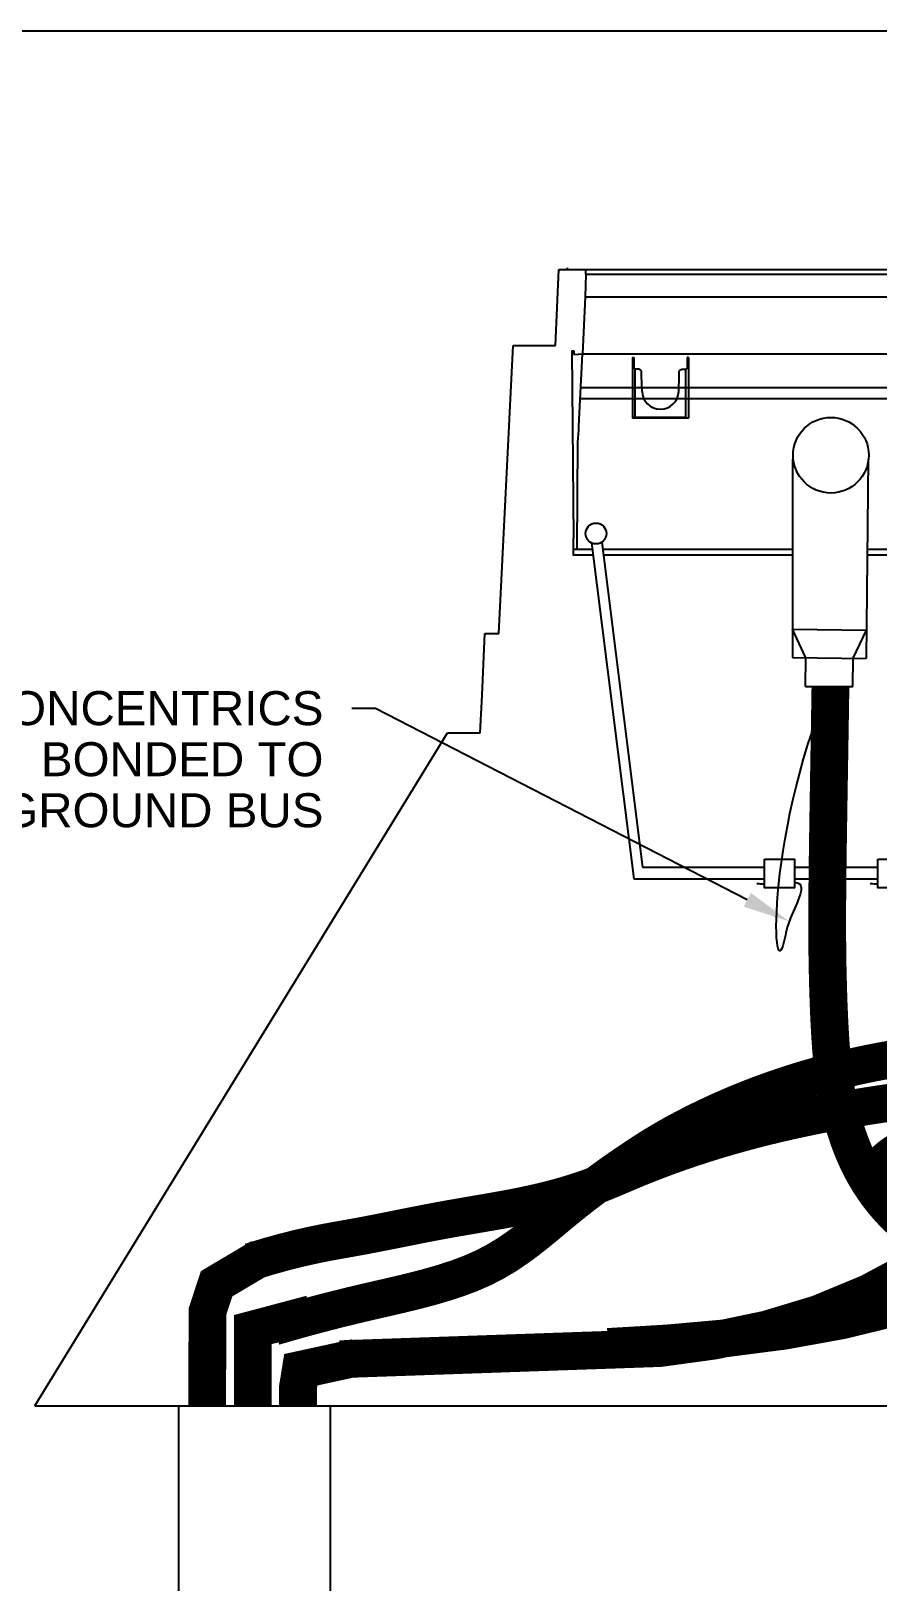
# Model space of a CAD drawing. Header units: feet. Extents: x -689 to 1837, y -511 to 1546.
# Drawn here: x 695.6 to 740.4, y 1464.4 to 1546.4 of the extents above; entities that cross this region are included whole.
import ezdxf
from ezdxf import colors
from ezdxf.entities.mleader import LeaderData, LeaderLine
from ezdxf.math import Vec2, Vec3

# ---------------------------------------------------------------- set-up
doc = ezdxf.new("R2010")
doc.units = ezdxf.units.FT
doc.header["$MEASUREMENT"] = 0
for name, color, linetype in [('CABLE', 2, 'Continuous'), ('EQUIPMENT', 6, 'Continuous'), ('TEXT', 1, 'Continuous')]:
    doc.layers.add(name, color=color, linetype=linetype)
doc.layers.add('G-NPLT', color=67, linetype='Continuous', plot=False)
doc.styles.add('NEI-A', font='arial.ttf')

msp = doc.modelspace()

# ---------------------------------------------------------------- linework, layer by layer
at = {"layer": 'CABLE', "const_width": 2}
for points in [[(759.864, 1511.47943), (759.81665, 1510.26876), (759.56923, 1507.40213), (759.14602, 1504.56258), (758.50577, 1501.7577), (757.609, 1498.99553), (756.44755, 1496.29242), (755.04011, 1493.67179), (753.40626, 1491.15732), (751.56555, 1488.77268), (749.53756, 1486.54152), (747.34184, 1484.48752), (744.99797, 1482.63434), (742.52551, 1481.00566), (739.94402, 1479.62513), (737.27307, 1478.51643), (734.53068, 1477.68893), (731.72966, 1477.10413), (728.88173, 1476.71348), (711.9627, 1476.12116)], [(765.71788, 1511.81359), (765.65087, 1510.24557), (765.38853, 1508.56925), (764.60122, 1505.26812), (764.17945, 1502.11015), (763.55177, 1499.03586), (762.66157, 1496.08251), (761.45224, 1493.28735), (759.86941, 1490.68703), (757.913, 1488.30368), (755.63914, 1486.14444), (753.10654, 1484.21572), (750.37392, 1482.52395), (747.49999, 1481.07556), (744.54332, 1479.87687), (741.54513, 1478.92225), (738.51383, 1478.18339), (735.45414, 1477.62948), (732.37079, 1477.22969), (729.26852, 1476.9532), (726.15206, 1476.76917)], [(737.90894, 1511.69936), (737.88761, 1510.37142), (737.86753, 1509.14047), (737.8487, 1507.99791), (737.83113, 1506.93512), (737.8148, 1505.94351), (737.79974, 1505.01446), (737.78592, 1504.13937), (737.77336, 1503.30963), (737.76212, 1502.51727), (737.75245, 1501.75685), (737.74469, 1501.02359), (737.73918, 1500.31268), (737.73623, 1499.61934), (737.73618, 1498.93876), (737.73935, 1498.26616), (737.74608, 1497.59673), (737.75661, 1496.92745), (737.77093, 1496.26226), (737.78893, 1495.60692), (737.81052, 1494.96713), (737.8356, 1494.34862), (737.86407, 1493.75712), (737.89583, 1493.19835), (737.93079, 1492.67803), (737.9689, 1492.20009), (738.01033, 1491.76116), (738.05533, 1491.35607), (738.10413, 1490.97967), (738.15694, 1490.62679), (738.21402, 1490.29225), (738.27558, 1489.97089), (738.34187, 1489.65756), (738.4131, 1489.34795), (738.48947, 1489.04134), (738.57114, 1488.73787), (738.65829, 1488.43769), (738.75111, 1488.14094), (738.84976, 1487.84777), (738.95442, 1487.55833), (739.06528, 1487.27275), (739.1825, 1486.99119), (739.30625, 1486.71379), (739.43668, 1486.44067), (739.57395, 1486.17197), (739.71823, 1485.90784), (739.86967, 1485.6484), (740.02843, 1485.39379), (740.19467, 1485.14414), (740.36851, 1484.89958), (740.54997, 1484.66015), (740.739, 1484.42587), (740.93558, 1484.19676), (741.13967, 1483.97286), (741.35125, 1483.75418), (741.57029, 1483.54075)], [(741.76112, 1492.08985), (741.37049, 1492.02571), (740.98302, 1491.9586), (740.5988, 1491.8885), (740.21784, 1491.81543), (739.84015, 1491.73939), (739.46571, 1491.6604), (739.09454, 1491.5785), (738.72663, 1491.49368), (738.36198, 1491.40596), (738.00059, 1491.31537), (737.64245, 1491.22193), (737.28754, 1491.12565), (736.93582, 1491.02657), (736.58726, 1490.92473), (736.24182, 1490.82014), (735.89947, 1490.71284), (735.56018, 1490.60286), (735.22391, 1490.49024), (734.89063, 1490.37499), (734.5603, 1490.25715), (734.23289, 1490.13675), (733.90837, 1490.01382), (733.5867, 1489.88838), (733.26785, 1489.76048), (732.95178, 1489.63013), (732.63846, 1489.49737), (732.32785, 1489.36223), (732.01993, 1489.22474), (731.71465, 1489.08492), (731.41199, 1488.94282), (731.11191, 1488.79845), (730.81437, 1488.65185), (730.51935, 1488.50304), (730.2268, 1488.35206), (729.93605, 1488.19845), (729.64381, 1488.03977), (729.34617, 1487.87309), (729.0392, 1487.69549), (728.71897, 1487.50404), (728.38157, 1487.29582), (728.02306, 1487.0679), (727.63952, 1486.81735), (727.22838, 1486.54206), (726.79245, 1486.24314), (726.3359, 1485.92251), (725.8629, 1485.58208), (725.3776, 1485.22379), (724.88419, 1484.84955), (724.38682, 1484.46128), (723.88965, 1484.0609), (723.39518, 1483.65094), (722.89913, 1483.23628), (722.39555, 1482.82245), (721.87848, 1482.41494), (721.34197, 1482.01925), (720.78008, 1481.64088), (720.18683, 1481.28534), (719.55629, 1480.95814), (718.88509, 1480.66323), (718.18027, 1480.39846), (717.45147, 1480.16014), (716.7083, 1479.94457), (715.96042, 1479.74806), (715.21744, 1479.56692), (714.489, 1479.39746), (713.78473, 1479.23598), (713.11095, 1479.07891), (712.46072, 1478.92318), (711.82376, 1478.76584), (711.18983, 1478.60395), (710.54865, 1478.43455), (709.88996, 1478.25469), (709.20351, 1478.06143), (708.47902, 1477.85181)], [(741.73004, 1489.78257), (741.34131, 1489.73001), (740.95522, 1489.67582), (740.57175, 1489.62001), (740.19087, 1489.56257), (739.81258, 1489.5035), (739.43686, 1489.4428), (739.06369, 1489.38046), (738.69305, 1489.31647), (738.32492, 1489.25084), (737.9593, 1489.18357), (737.59616, 1489.11464), (737.23548, 1489.04406), (736.87725, 1488.97181), (736.52146, 1488.89791), (736.16808, 1488.82234), (735.8171, 1488.7451), (735.4685, 1488.66619), (735.12226, 1488.5856), (734.77837, 1488.50333), (734.43682, 1488.41939), (734.09757, 1488.33375), (733.76063, 1488.24642), (733.42596, 1488.15741), (733.09356, 1488.06669), (732.7634, 1487.97427), (732.43548, 1487.88016), (732.10977, 1487.78433), (731.78625, 1487.68679), (731.46491, 1487.58754), (731.14574, 1487.48658), (730.82871, 1487.38389), (730.51381, 1487.27948), (730.20102, 1487.17334), (729.89033, 1487.06547), (729.58171, 1486.95586), (729.27516, 1486.84452), (728.97065, 1486.73143), (728.66817, 1486.6166), (728.36769, 1486.50002), (728.06922, 1486.38169), (727.77272, 1486.26161), (727.47818, 1486.13977), (727.18521, 1486.01623), (726.89192, 1485.89138), (726.59605, 1485.76564), (726.29534, 1485.63945), (725.98753, 1485.51325), (725.67036, 1485.38749), (725.34157, 1485.26259), (724.99889, 1485.139), (724.64036, 1485.01712), (724.26521, 1484.89721), (723.87297, 1484.77952), (723.46315, 1484.66427), (723.03529, 1484.55169), (722.58891, 1484.44202), (722.12353, 1484.33548), (721.63867, 1484.23232), (721.13442, 1484.13255), (720.61298, 1484.03539), (720.07712, 1483.93985), (719.52961, 1483.84493), (718.97322, 1483.74963), (718.41071, 1483.65297), (717.84484, 1483.55394), (717.27839, 1483.45156), (716.71362, 1483.3452), (716.1509, 1483.23571), (715.59008, 1483.12432), (715.03103, 1483.01225), (714.47361, 1482.90072), (713.91769, 1482.79096), (713.36313, 1482.6842), (712.80979, 1482.58164), (712.25523, 1482.48298), (711.68775, 1482.38174), (711.09333, 1482.2699), (710.45798, 1482.13943), (709.76767, 1481.98232), (709.0084, 1481.79056), (708.16617, 1481.55611), (707.22695, 1481.27096)], [(741.45276, 1484.48883), (741.31654, 1484.58606), (741.18989, 1484.68241), (741.07293, 1484.77713), (740.96577, 1484.86944), (740.86852, 1484.95858), (740.78129, 1485.0438), (740.70419, 1485.12432), (740.63732, 1485.19938), (740.58063, 1485.26848), (740.53332, 1485.33211), (740.49443, 1485.39105), (740.46297, 1485.44604), (740.43798, 1485.49786), (740.41849, 1485.54725), (740.40353, 1485.59499), (740.39213, 1485.64182), (740.38358, 1485.6885), (740.37822, 1485.73573), (740.37664, 1485.78417), (740.37944, 1485.83452), (740.38723, 1485.88746), (740.40059, 1485.94366), (740.42012, 1486.0038), (740.44643, 1486.06857), (740.48005, 1486.13841), (740.52124, 1486.21282), (740.57021, 1486.29104), (740.62717, 1486.37233), (740.69231, 1486.45594), (740.76586, 1486.54113), (740.84801, 1486.62715), (740.93896, 1486.71325), (741.03888, 1486.79882), (741.14769, 1486.88372), (741.26529, 1486.96794), (741.39157, 1487.05148), (741.52641, 1487.13432)], [(707.79626, 1481.50821), (705.44627, 1480.11361), (704.96865, 1478.66211), (704.94864, 1475.03399), (704.94973, 1473.65605)], [(710.4509, 1478.51152), (707.36439, 1477.68915), (707.36439, 1473.65605)], [(712.83344, 1476.20414), (709.89897, 1475.56405), (709.74693, 1474.61917), (709.74693, 1473.65605)]]:
    msp.add_lwpolyline(points, dxfattribs=at)
at = {"layer": 'EQUIPMENT'}
for p, q in [((723.366, 1529.74975), (723.55277, 1533.76314)), ((723.55277, 1533.76314), (796.27226, 1533.76314)), ((723.99603, 1533.76314), (723.99576, 1533.86422)), ((724.97606, 1533.52989), (724.9293, 1532.31633)), ((724.97606, 1533.52989), (724.97606, 1533.76314)), ((724.97606, 1533.52961), (794.84897, 1533.52961)), ((724.9293, 1532.31633), (724.78958, 1529.30622)), ((724.9295, 1532.32066), (794.89573, 1532.31633)), ((720.37914, 1514.51245), (721.12592, 1529.74947)), ((721.12592, 1529.74947), (723.366, 1529.74975)), ((724.22928, 1529.46946), (724.3228, 1519.55263)), ((724.22928, 1529.46946), (724.34604, 1529.46946)), ((724.34604, 1529.46946), (724.34604, 1529.28298)), ((724.34604, 1529.28298), (724.78958, 1529.30622)), ((724.60281, 1525.47932), (724.78958, 1529.30622)), ((724.78958, 1529.30622), (795.03545, 1529.30622)), ((727.43379, 1529.11959), (727.43352, 1525.89948)), ((727.43379, 1529.11959), (727.5038, 1529.11987)), ((727.5038, 1529.11987), (727.5038, 1528.55985)), ((727.5038, 1528.55985), (727.57352, 1528.48985)), ((727.78353, 1528.48985), (727.57352, 1528.48985)), ((727.5738, 1528.46633), (727.57352, 1528.48985)), ((727.85353, 1528.46661), (727.78353, 1528.48985)), ((729.97685, 1528.46661), (730.04685, 1528.48985)), ((730.04685, 1528.48985), (730.25686, 1528.48985)), ((730.25658, 1528.46633), (730.25686, 1528.48985)), ((730.32658, 1528.55985), (730.25686, 1528.48985)), ((730.32658, 1529.11987), (730.32658, 1528.55985)), ((730.39658, 1529.11959), (730.32658, 1529.11987)), ((730.39658, 1529.11959), (730.39658, 1525.89948)), ((727.57353, 1525.94624), (727.5738, 1528.46633)), ((727.90001, 1528.41985), (727.85353, 1528.46661)), ((727.92353, 1528.34984), (727.90001, 1528.41985)), ((727.92353, 1528.16336), (727.92353, 1528.34984)), ((727.94677, 1527.32333), (727.92353, 1528.16336)), ((729.8836, 1527.32333), (729.90684, 1528.16336)), ((729.90684, 1528.34984), (729.93036, 1528.41985)), ((729.90684, 1528.16336), (729.90684, 1528.34984)), ((729.93036, 1528.41985), (729.97685, 1528.46661)), ((730.25658, 1525.94624), (730.25658, 1528.46633)), ((724.55605, 1524.63957), (724.6045, 1525.26931)), ((724.6045, 1525.26931), (724.60281, 1525.47932)), ((727.57353, 1525.94624), (727.43352, 1525.89948)), ((730.39658, 1525.89948), (727.43352, 1525.89948)), ((730.25658, 1525.94624), (727.57353, 1525.94624)), ((730.25658, 1525.94624), (730.39658, 1525.89948)), ((724.50957, 1518.96937), (724.55605, 1524.63957)), ((735.90834, 1523.73615), (735.90834, 1513.23615)), ((739.90834, 1523.73615), (739.80198, 1513.19685)), ((724.32319, 1518.6582), (724.3228, 1519.55263)), ((725.35589, 1518.65865), (724.27833, 1518.65818)), ((724.2938, 1518.96937), (725.31687, 1518.96937)), ((725.27479, 1519.30445), (727.50522, 1501.54356)), ((725.81496, 1519.34342), (727.97396, 1502.15139)), ((725.86193, 1518.96937), (735.90834, 1518.96937)), ((735.90834, 1518.66327), (725.90092, 1518.65889)), ((741.90834, 1518.66589), (739.85716, 1518.66499)), ((739.86023, 1518.96937), (741.90834, 1518.96937)), ((735.90834, 1514.73615), (739.81711, 1514.6967)), ((736.61286, 1513.22904), (735.90834, 1514.73615)), ((739.1126, 1513.20381), (739.81711, 1514.6967)), ((719.49263, 1511.24557), (719.63263, 1514.51245)), ((719.63263, 1514.51245), (720.37914, 1514.51245)), ((735.90834, 1513.23615), (739.80198, 1513.19685)), ((736.59759, 1511.71657), (736.61286, 1513.22904)), ((739.09759, 1511.71657), (739.1126, 1513.20381)), ((736.59759, 1511.71657), (739.09759, 1511.71657)), ((719.39033, 1509.26271), (719.49263, 1511.24557)), ((695.8394, 1473.65605), (717.64904, 1509.26226)), ((717.64904, 1509.26226), (719.39033, 1509.26271)), ((727.50522, 1501.54356), (734.41398, 1501.54356)), ((727.97396, 1502.15139), (734.41398, 1502.15139)), ((736.01485, 1502.15139), (740.41398, 1502.15139)), ((736.01485, 1501.54356), (740.41398, 1501.54356)), ((695.8394, 1473.65605), (823.98563, 1473.65605))]:
    msp.add_line(p, q, dxfattribs=at)
for points in [[(795.15144, 1526.92969), (724.67359, 1526.92969)], [(795.12314, 1527.50953), (724.70189, 1527.50953)]]:
    msp.add_lwpolyline(points, dxfattribs=at)
for points in [[(734.41398, 1502.56867), (736.01485, 1502.56867), (736.01485, 1501.05401), (734.41398, 1501.05401)], [(740.41398, 1502.56867), (742.01485, 1502.56867), (742.01485, 1501.05401), (740.41398, 1501.05401)]]:
    msp.add_lwpolyline(points, close=True, dxfattribs=at)
for points in [[(690.69439, 1440.15528), (698.82049, 1447.93319, 0.20460743), (703.44858, 1458.76941), (703.44858, 1473.62458)], [(711.44858, 1473.62458), (711.44858, 1455.35265, -0.20460743), (706.82049, 1444.51644), (696.22396, 1434.37394)]]:
    msp.add_lwpolyline(points, format="xyb", dxfattribs=at)
for centre, radius in [((737.93158, 1523.94615), 2), ((725.51029, 1519.80328), 0.55163)]:
    msp.add_circle(centre, radius, dxfattribs=at)
msp.add_arc((728.91519, 1527.35064), 0.9688, 181.615638, 358.3677953, dxfattribs=at)
msp.add_open_spline([(736.01485, 1501.34507), (736.10641, 1501.33852), (736.7339, 1501.19653), (735.69399, 1499.53311), (734.88376, 1494.68813), (734.3663, 1503.44007), (737.84759, 1511.71657)], degree=3, knots=[1.92478552, 1.92478552, 1.92478552, 1.92478552, 2.22430804, 4.34550598, 5.11052586, 18.42842856, 18.42842856, 18.42842856, 18.42842856], dxfattribs=at)
for points in [[(734.01568, 1501.2862), (734.14727, 1501.27874), (734.27886, 1501.27128), (734.41398, 1501.26661)], [(740.01568, 1501.2862), (740.14727, 1501.27874), (740.27886, 1501.27128), (740.41398, 1501.26661)]]:
    msp.add_open_spline(points, degree=3, dxfattribs=at)
at = {"layer": 'G-NPLT'}
msp.add_lwpolyline([(642.91639, 1546.38847), (642.91639, 1218.38847), (1140.85417, 1218.38847), (1140.77417, 1546.38847)], close=True, dxfattribs=at)

# ---------------------------------------------------------------- leaders
at = {"layer": 'TEXT'}
ml = msp.add_multileader_mtext('Standard', dxfattribs=at)
ml.set_content('CABLE CONCENTRICS\\P BONDED TO \\PGROUND BUS', color=256, style='NEI-A')
ml.set_leader_properties()
ml.build(insert=Vec2(0, 0))
ml.multileader.update_dxf_attribs({"dogleg_length": 0.0625, "arrow_head_size": 2.5, "scale": 20})
ctx = ml.context
ctx.base_point, ctx.scale, ctx.char_height, ctx.arrow_head_size, ctx.landing_gap_size, ctx.plane_origin = Vec3(682.46898, 1510.54924), 20, 1.8, 2.5, 1.5, Vec3(605.36664, 1448.71833)
ctx.text_align_type = 2
notes = []
notes.append((ctx, [(1, (1, 1, 0), (713.8479, 1510.54924), (-1, 0), 1.25, [(0, [(735.73425, 1499.27985)], 0, [])])]))
ctx.mtext.insert, ctx.mtext.alignment, ctx.mtext.line_spacing_factor, ctx.mtext.flow_direction = Vec3(711.0979, 1511.46459), 3, 0.9, 5
for ctx, leaders in notes:
    for number, flags, end, landing, length, lines in leaders:
        leader = LeaderData()
        leader.index, (leader.has_last_leader_line, leader.has_dogleg_vector, leader.attachment_direction) = number, flags
        leader.last_leader_point, leader.dogleg_vector, leader.dogleg_length = Vec3(end), Vec3(landing), length
        for number, points, colour, breaks in lines:
            line = LeaderLine()
            line.index, line.vertices, line.color, line.breaks = number, Vec3.list(points), colors.encode_raw_color(colour), breaks
            leader.lines.append(line)
        ctx.leaders.append(leader)

doc.saveas('drawing.dxf')
